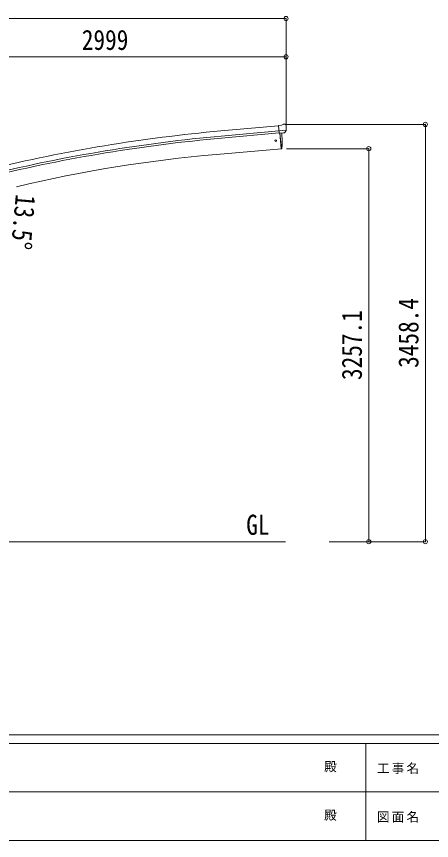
# Model space of a CAD drawing. Units: millimetres at full size. Extents: x -9783 to 9892, y -6828 to 6752.
# Drawn here: x -3362 to 76, y -6828 to 2 of the extents above; entities that cross this region are included whole.
import ezdxf
from ezdxf.enums import TextEntityAlignment as Align

# ---------------------------------------------------------------- set-up
doc = ezdxf.new("R2010")
doc.units = ezdxf.units.MM
doc.header["$LTSCALE"] = 35
doc.header["$PDMODE"] = 32
doc.header["$PDSIZE"] = 35
for name, color, linetype, lineweight in [('0-0_0', 7, 'Continuous', 9), ('0-1_本体', 4, 'Continuous', 9), ('0-2_部品', 7, 'Continuous', 9), ('0-A_寸法', 6, 'Continuous', 9), ('F-0_240', 7, 'Continuous', 9)]:
    doc.layers.add(name, color=color, linetype=linetype, lineweight=lineweight)
doc.styles.add('ＭＳ ゴシック', font='')
doc.styles.get('ＭＳ ゴシック').set_extended_font_data('MS Gothic')

msp = doc.modelspace()

# ---------------------------------------------------------------- linework, layer by layer
at = {"layer": '0-0_0', "color": 6}
for p, q in [((24.65, -4351.07), (24.65, -892.67)), ((-444.36, -1093.97), (-444.36, -4351.07))]:
    msp.add_line(p, q, dxfattribs=at)
at = {"layer": '0-0_0'}
msp.add_line((-3949.21, -4351.07), (-1133.03, -4351.07), dxfattribs=at)
at = {"layer": '0-1_本体'}
for p, q in [((-1669.37, -946.45), (-1192.04, -903.4)), ((-1665.5, -989.43), (-1188.33, -946.4)), ((-1663.99, -1006.21), (-1186.81, -963.18)), ((-1179.59, -965.38), (-1168.34, -1093.99)), ((-1168.34, -1093.99), (-1706.29, -1141.05))]:
    msp.add_line(p, q, dxfattribs=at)
for centre, radius, start, end in [((-493.32, -14000.48), 13106.9, 95.14794, 103.64794), ((-493.32, -14000.48), 13063.74, 95.14794, 103.64794), ((-493.32, -14000.48), 13046.9, 95.14794, 103.64794), ((-727.68, -12403.7), 11305.08, 94.96591, 103.47643)]:
    msp.add_arc(centre, radius, start, end, dxfattribs=at)
at = {"layer": '0-2_部品'}
for p, q in [((-1165.71, -898.96), (-1192.27, -901.28)), ((-1186.62, -965.94), (-1192.27, -901.28)), ((-1129.41, -941.25), (-1188.33, -946.4)), ((-1165.71, -898.96), (-1153.99, -892.19)), ((-1139.08, -890.61), (-1152.75, -891.8)), ((-1140.66, -960.73), (-1129.73, -941.8)), ((-1129.95, -896.36), (-1135.43, -891.76)), ((-1128.89, -898.4), (-1128.77, -899.74)), ((-1176.65, -965.07), (-1186.62, -965.94)), ((-1168.59, -1091.66), (-1179.64, -965.33)), ((-1143.05, -962.13), (-1150.75, -962.81)), ((-1168.35, -1094.43), (-1168.59, -1091.66)), ((-1165.74, -1094.04), (-1168.35, -1094.43))]:
    msp.add_line(p, q, dxfattribs=at)
for points in [[(-1129.34, -940.62), (-1129.62, -941.6), (-1129.73, -941.8)], [(-1176.65, -965.07), (-1176.38, -965.14), (-1151.01, -962.92), (-1150.75, -962.81)], [(-1163.19, -1091.21), (-1162.36, -1065.58), (-1162.16, -1039.09), (-1162.63, -1012.6), (-1163.77, -986.13), (-1165.27, -964.17)]]:
    msp.add_lwpolyline(points, dxfattribs=at)
msp.add_circle((-1214.42, -1026.79), 6.5, dxfattribs=at)
for centre, radius, start, end in [((-1152.49, -894.79), 3, 95, 120), ((-1138.65, -895.59), 5, 50.00648, 94.99352), ((-1330.4, -917.38), 202.4, 353.4085, 5), ((-1166.18, -1091.08), 3, 278.50322, 357.46219)]:
    msp.add_arc(centre, radius, start, end, dxfattribs=at)
for centre, major_axis, ratio, start_param, end_param in [((-1124.56, -894.35), (-15.35, 3.44), 0.101033, 5.9751426, 5.9753737), ((-1131.88, -898.66), (2.71, -1.31), 0.997474, 0.5366567, 1.3225652), ((-1143.32, -959.14), (1.62, -2.54), 0.997631, 5.8041905, 5.8929484), ((-1143.39, -959.03), (-3.5, 2.17), 0.650902, 2.1145521, 2.1873627), ((-1143.26, -959.23), (1.62, -2.54), 0.997631, 5.965759, 6.7621801)]:
    msp.add_ellipse(centre, major_axis=major_axis, ratio=ratio, start_param=start_param, end_param=end_param, dxfattribs=at)
at = {"layer": '0-A_寸法'}
for p, q in [((-7143.37, -15.45), (-1129.37, -15.45)), ((-1129.37, -15.45), (-1129.37, -944.29)), ((-4128.37, -332.07), (-1129.37, -332.07)), ((-1129.37, -332.07), (-1129.37, -553.07)), ((24.65, -892.67), (-1128.35, -892.67)), ((-444.36, -1093.97), (-1125.67, -1093.97)), ((-444.36, -4351.07), (-773.19, -4351.07)), ((24.65, -4351.07), (-444.36, -4351.07))]:
    msp.add_line(p, q, dxfattribs=at)
for p in [(-1129.37, -15.45), (-1129.37, -332.07), (24.65, -892.67), (-444.36, -1093.97), (-444.36, -4351.07), (24.65, -4351.07)]:
    msp.add_point(p, dxfattribs=at)
at = {"layer": 'F-0_240', "color": 5}
for p, q in [((-9783.03, -5953.1), (9396.97, -5953.1)), ((-9783.03, -6023.1), (6285.75, -6023.1)), ((-469.25, -6023.1), (-469.25, -6828.1)), ((-3969.25, -6425.6), (3205.75, -6425.6)), ((-9783.03, -6828.1), (9396.97, -6828.1))]:
    msp.add_line(p, q, dxfattribs=at)

# ---------------------------------------------------------------- texts
at = {"layer": '0-0_0', "style": 'ＭＳ ゴシック', "width": 0.85}
msp.add_text('GL', height=166.8, dxfattribs=at).set_placement((-1458.97, -4344.13), align=Align.BOTTOM_LEFT)
at = {"layer": '0-A_寸法', "color": 7, "style": 'ＭＳ ゴシック', "width": 0.85}
msp.add_text('2999', height=166.8, dxfattribs=at).set_placement((-2821.37, -325.07), align=Align.BOTTOM_LEFT)
for s, rotation, p in [('13.5°', 264.997, (-3417.28, -1463.4)), ('3458.4', 90, (17.65, -2910.62)), ('3257.1', 90, (-451.36, -3011.27))]:
    msp.add_text(s, height=166.8, rotation=rotation, dxfattribs=at).set_placement(p, align=Align.BOTTOM_LEFT)
at = {"layer": 'F-0_240', "style": 'ＭＳ ゴシック'}
for p in [(-814.24, -6276.85), (-814.24, -6679.35)]:
    msp.add_text('殿', height=76.98, dxfattribs=at).set_placement(p, align=Align.BOTTOM_LEFT)
at = {"layer": 'F-0_240', "char_height": 76.98, "attachment_point": 7, "style": 'ＭＳ ゴシック'}
for s, insert in [('\\T1.17;工事名', (-376.96, -6276.85)), ('\\T1.17;図面名', (-376.96, -6679.35))]:
    msp.add_mtext(s, dxfattribs=dict(at, insert=insert))

doc.saveas('drawing.dxf')
